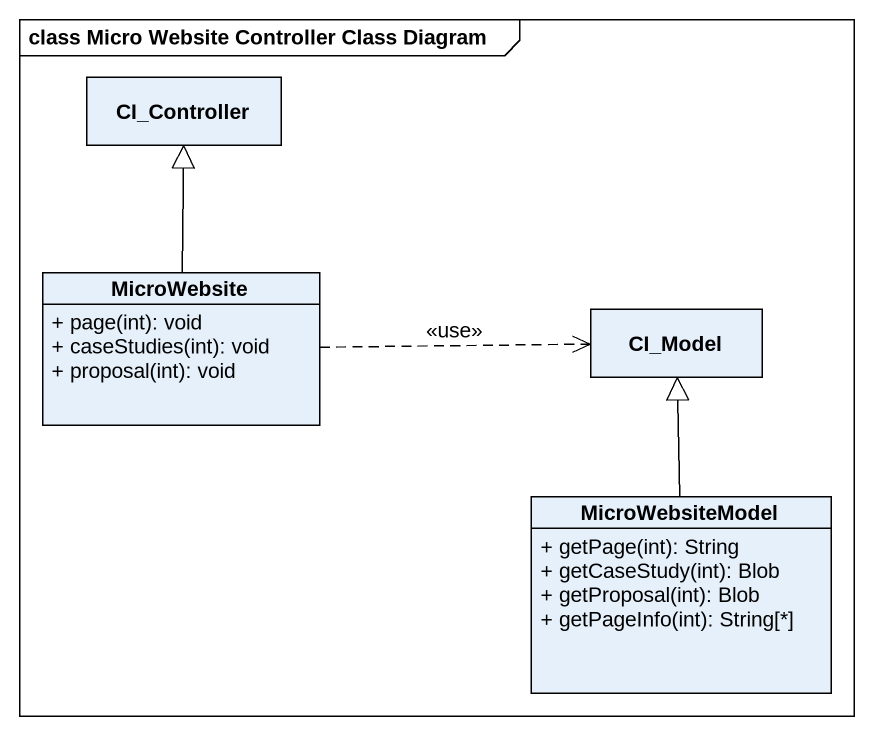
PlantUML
@startuml
mainframe class Micro Website Controller Class Diagram
hide circle
hide empty members
skinparam classAttributeIconSize 0
class CI_Controller
class MicroWebsite {
  + page(int): void
  + caseStudies(int): void
  + proposal(int): void
}
class CI_Model
class MicroWebsiteModel {
  + getPage(int): String
  + getCaseStudy(int): Blob
  + getProposal(int): Blob
  + getPageInfo(int): String[*]
}
MicroWebsite -up-|> CI_Controller
MicroWebsite .right.> CI_Model : <<use>>
MicroWebsiteModel -up-|> CI_Model
@enduml
